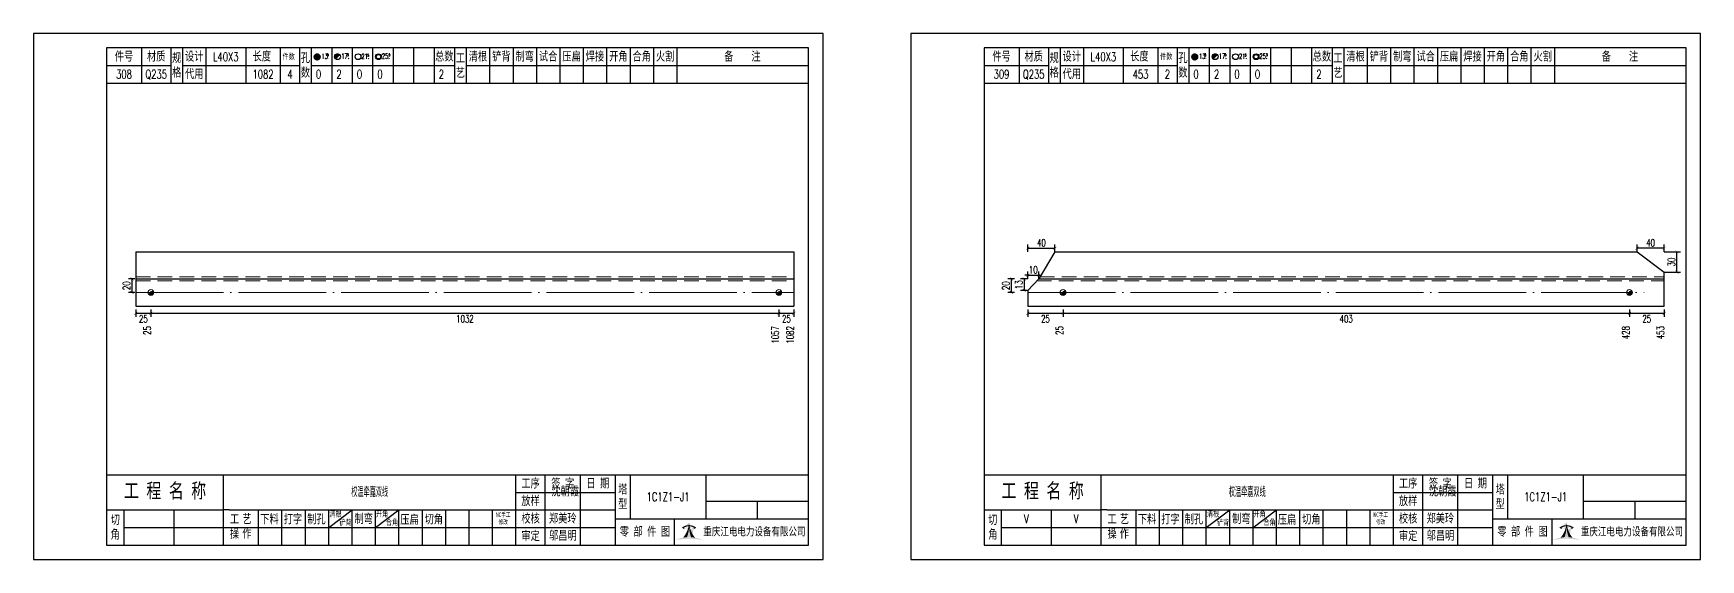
# Model space of a CAD drawing. Header units: millimetres. Extents: x -524 to 9570, y -2481 to 180.
# Drawn here: x 2700 to 3270, y -1200 to -1020 of the extents above; entities that cross this region are included whole.
import ezdxf
from ezdxf.enums import TextEntityAlignment as Align

# ---------------------------------------------------------------- set-up
doc = ezdxf.new("R2010")
doc.units = ezdxf.units.MM
doc.header["$LTSCALE"] = 20
doc.header["$PDMODE"] = 1
doc.linetypes.add('DASHDOT2X', pattern=[1.75, 1.5, -0.125, 0, -0.125])
doc.linetypes.add('HIDDEN', pattern=[0.375, 0.25, -0.125])
for name, color, linetype, lineweight in [('1', 7, 'Continuous', 25), ('11', 1, 'Continuous', 13), ('2', 1, 'HIDDEN', 13), ('5', 7, 'Continuous', 13), ('7', 3, 'DASHDOT2X', 13)]:
    doc.layers.add(name, color=color, linetype=linetype, lineweight=lineweight)
doc.styles.get("Standard").update_dxf_attribs({"font": 'simplex', "width": 0.7, "bigfont": 'gbhzfs.shx'})
doc.styles.add('SYMBOL_TXT', font='txt.shx', dxfattribs={"width": 0.6})
doc.styles.add('TITLE_TXT', font='simplex.shx', dxfattribs={"width": 0.75, "height": 2.5, "bigfont": 'gbhzfs.shx'})
doc.dimstyles.new('dimStyle4', dxfattribs={"dimtxt": 2.5, "dimasz": 1, "dimexe": 1.25, "dimexo": 0, "dimgap": 0.63, "dimtad": 2, "dimzin": 0, "dimdsep": 46, "dimtxsty": 'standard', "dimblk": 'ARCHTICK', "dimblk1": 'ARCHTICK', "dimblk2": 'ARCHTICK', "dimcen": 0.09, "dimadec": 0, "dimazin": 0, "dimtfac": 1, "dimtdec": 1, "dimtix": 1, "dimtmove": 2, "dimatfit": 3, "dimfxl": 0, "dimtolj": 1, "dimtzin": 0, "dimarcsym": 0})
doc.dimstyles.get("Standard").update_dxf_attribs({"dimtxt": 2.5, "dimasz": 1, "dimexe": 1.25, "dimexo": 0, "dimgap": 0.63, "dimtad": 1, "dimzin": 0, "dimdsep": 46, "dimtxsty": 'standard', "dimblk": 'ARCHTICK', "dimblk1": 'ARCHTICK', "dimblk2": 'ARCHTICK', "dimcen": 0.09, "dimadec": 0, "dimazin": 0, "dimtfac": 1, "dimtdec": 1, "dimtix": 1, "dimtmove": 2, "dimatfit": 3, "dimfxl": 0, "dimtolj": 1, "dimtzin": 0, "dimarcsym": 0})
pattern_1 = [(0, (-3, 0), (0, 0.0125), [])]

# ---------------------------------------------------------------- blocks, each defined once
blk = doc.blocks.new('M12_HOLE')
h = blk.add_hatch()
h.set_pattern_fill('LINE', scale=0.1, style=0)
h.set_pattern_definition(pattern_1)
h.paths.add_polyline_path([(-5, 0, 1), (-1, 0, 1)])
at = {"color": 7}
blk.add_circle((-3, 0), 2, dxfattribs=at)
at = {"color": 7, "attachment_point": 1, "style": 'SYMBOL_TXT'}
for s, insert, char_height, width in [('13\\f??|b0|i0|c0|p54;.', (-0.1170648347537053, 2.110404609075999), 3.5, 5.707453662650948), ('5', (3.739322910876695, 2.264550918150206), 1.8, 2.930899999712656)]:
    blk.add_mtext(s, dxfattribs=dict(at, insert=insert, char_height=char_height, width=width))
blk = doc.blocks.new('M16_HOLE')
h = blk.add_hatch()
h.set_pattern_fill('LINE', scale=0.1, style=0)
h.set_pattern_definition(pattern_1)
h.paths.add_polyline_path([(-1.585786437626905, 1.414213562373095, 0.668178637919299), (-5, 0, 0.198912367379658), (-4.414213562373095, -1.414213562373095)])
at = {"color": 7}
blk.add_circle((-3, 0), 2, dxfattribs=at)
at = {"color": 7, "attachment_point": 1, "style": 'SYMBOL_TXT'}
for s, insert, char_height, width in [('17.', (-0.443935574240129, 2.13042063441452), 3.5, 6.3164), ('5', (3.564570640825252, 2.25180437378188), 1.8, 1.822)]:
    blk.add_mtext(s, dxfattribs=dict(at, insert=insert, char_height=char_height, width=width))
blk = doc.blocks.new('M20_HOLE')
at = {"color": 7}
blk.add_circle((-3, 0), 2, dxfattribs=at)
at = {"color": 7, "attachment_point": 1, "style": 'SYMBOL_TXT'}
for s, insert, char_height, width in [('21.', (-0.6868754558352066, 2.009036737063269), 3.5, 6.0735), ('5', (3.321630759230175, 2.009036737063269), 1.8, 1.4576)]:
    blk.add_mtext(s, dxfattribs=dict(at, insert=insert, char_height=char_height, width=width))
blk = doc.blocks.new('M24_HOLE')
at = {"color": 7}
for radius in [2, 1.5]:
    blk.add_circle((-3, 0), radius, dxfattribs=at)
at = {"color": 7, "attachment_point": 1, "style": 'SYMBOL_TXT'}
for s, insert, char_height, width in [('25.', (-0.6868754558352066, 2.13042063441452), 3.5, 2.4294), ('5', (3.928980201610216, 2.25180437378188), 1.8, 1.9435)]:
    blk.add_mtext(s, dxfattribs=dict(at, insert=insert, char_height=char_height, width=width))
blk = doc.blocks.new('A$C1E394B87')
for p, q in [((270, 180), (0, 180)), ((0, 180), (0, 0)), ((270, 0), (270, 180)), ((0, 0), (270, 0))]:
    blk.add_line(p, q)
blk = doc.blocks.new('JgCard')
h = blk.add_hatch(color=256)
edge = h.paths.add_edge_path()
edge.add_arc((223.8016524729837, -21.84717885384339), 29.00860721842082, 79.81716678233735, 89.27812697573944)
edge.add_arc((224.5325955616654, -21.84717885384339), 29.00860721842082, 90.72187302426055, 100.1828332176626)
edge.add_arc((224.0279874541857, -3.830853464385541), 11.50536553551401, 89.30709440376557, 113.6959925615352, ccw=False)
edge.add_arc((224.3062605804644, -3.830853464385541), 11.50536553551401, 66.30400743846491, 90.69290559623443, ccw=False)
edge = h.paths.add_edge_path()
edge.add_arc((233.0302112674253, 13.18449056462987), 8.873034629199061, 191.5208225546964, 219.6965150385776)
edge.add_arc((215.3040367672247, 13.18449056462987), 8.873034629199061, 320.3034849614224, 348.4791774453036)
edge.add_arc((214.0326012329333, 11.43447699248611), 10.13453382683302, 338.1301204334909, 359.9154198731663)
edge.add_arc((234.3016468017167, 11.43447699248611), 10.13453382683302, 180.0845801266699, 201.8698795665091)
edge.add_line((225.937925765641, 10.90576856469295), (225.6552856147136, 10.35609493506945))
edge.add_arc((224.1679533083088, 7.853493107532699), 3.957321353349253, 91.41975307934291, 127.4827228769255)
edge.add_arc((215.3040367672247, 13.18449056462987), 8.873034629199061, 351.0860103832611, 357.2867084751834)
edge.add_line((222.396322269009, 10.90576856469295), (222.6789624199364, 10.35609493506945))
edge.add_line((222.6789624199364, 10.35609493506945), (221.7697188924139, 10.86032854938844))
edge.add_line((225.6552856147136, 10.35609493506945), (226.5654915637542, 10.86086227359522))
edge.add_arc((224.2330238305049, 7.883670059543192), 3.536460377387214, 93.80567765797379, 121.2894356209631)
edge.add_arc((224.1012242041452, 7.883670059543192), 3.536460377387214, 58.7105643790368, 86.1943223420262)
edge.add_arc((224.1679533083088, 7.853493107532699), 3.957321353349253, 52.53023982105776, 88.60436076552203)
edge.add_arc((233.0302112674253, 13.18449056462987), 8.873034629199061, 182.7132915248167, 188.9137221835162)
edge.add_line((224.1671240173246, 11.44943760304955), (224.1671240173246, 11.41951638194644))
blk.add_hatch(color=256).paths.add_polyline_path([(224.1671240173246, 11.41951638190653, 0.09534363958971465), (224.8964730213393, 7.65936347788454, -0.02857973389665951), (226.2029576453306, 7.517096850535836, -0.1235627947319866), (224.3359488967444, 11.41233217421416, -0.1204986991669159), (225.937925765641, 10.90576856469295), (225.6552856147136, 10.35609493506945), (226.5654915637542, 10.86086227359522, 0.5402417223769541), (226.575360567148, 10.99431825130466, 0.158715983985349), (224.2643381876442, 11.80964050730302, -0.02706108524003999), (224.1671240173246, 12.76445731824299, -0.02706225299216489), (224.0699034296731, 11.80959959181416, 0.1586661026302013), (221.7598355252794, 10.99377351487396, 0.5401762534625951), (221.7697205382283, 10.86032763670437, -5.881062471050359e-06), (221.7697188924139, 10.86032854938844), (222.6789624199364, 10.35609493506945), (222.396322269009, 10.90576856469295, -0.1204986991669226), (223.9982991379056, 11.41233217421416, -0.1235627947319868), (222.1312903893195, 7.517096850535836, -0.0285797338966575), (223.4377750133108, 7.65936347788454, 0.09534363958971454)])
for p, q in [((265, 175), (25, 175)), ((25, 175), (25, 5)), ((37, 175), (37, 163)), ((47, 175), (47, 163)), ((51, 175), (51, 163)), ((59, 175), (59, 163)), ((72.61005959575064, 175), (72.61005959575061, 163)), ((84.43573710762382, 175), (84.43573710762382, 163)), ((91, 175), (91, 163)), ((95, 175), (95, 163)), ((102, 175), (102, 163)), ((109, 175), (109, 163)), ((116, 175), (116, 163)), ((123, 175), (123, 163)), ((130, 175), (130, 163)), ((137, 175), (137, 163)), ((144, 175), (144, 163)), ((148, 175), (148, 163)), ((156, 175), (156, 163)), ((164, 175), (164, 163)), ((172, 175), (172, 163)), ((180, 175), (180, 163)), ((188, 175), (188, 163)), ((196, 175), (196, 163)), ((204, 175), (204, 163)), ((212, 175), (212, 163)), ((220, 175), (220, 163)), ((265, 5), (265, 175)), ((25, 169), (47, 169)), ((51, 168.9999999999999), (91, 168.9999999999999)), ((95, 168.9999999999999), (144, 168.9999999999999)), ((148, 169), (265, 169)), ((25, 163), (265, 163)), ((25, 29), (265, 29)), ((65, 17), (65, 29)), ((165, 5), (165, 29)), ((175, 5), (175, 29)), ((187, 5), (187, 29)), ((199, 5), (199, 29)), ((204, 29), (204, 14)), ((230, 14), (230, 29)), ((165, 23), (199, 23)), ((230, 20), (265, 20)), ((247.5, 20), (247.5, 14)), ((25, 17), (65, 17)), ((31, 5), (31, 17)), ((48, 17), (48, 5)), ((65, 5), (65, 17)), ((67, 17), (65, 17)), ((67, 17), (165, 17)), ((77, 5), (77, 17)), ((85, 5), (85, 17)), ((93, 5), (93, 17)), ((101, 5), (101, 17)), ((101, 11), (109, 17)), ((109, 5), (109, 17)), ((117, 5), (117, 17)), ((117, 11), (125, 17)), ((125, 5), (125, 17)), ((133, 5), (133, 17)), ((141, 5), (141, 17)), ((149, 5), (149, 17)), ((157, 5), (157, 17)), ((165, 17), (199, 17)), ((199, 14), (265, 14)), ((219.0802760739607, 14), (219.0802760739607, 5)), ((31, 11), (65, 11)), ((65, 11), (165, 11)), ((165, 11), (199, 11)), ((25, 5), (265, 5))]:
    blk.add_line(p, q)
blk.add_lwpolyline([(96.0334779468642, 171.9855941999696, -1), (98.0334779468642, 171.9855941999696, -1)], format="xyb", close=True)
for p in [(65.8050297978753, 166), (145, 96)]:
    blk.add_point(p)
blk.add_blockref('A$C1E394B87', (0, 0))
at = {"xscale": 0.5, "yscale": 0.5, "zscale": 0.5}
for name, p in [('M12_HOLE', (98.5334779468642, 171.9855941999696)), ('M16_HOLE', (105.5, 171.9999999999999)), ('M20_HOLE', (112.5, 171.9999999999999)), ('M24_HOLE', (119.5, 171.9999999999999))]:
    blk.add_blockref(name, p, dxfattribs=at)
at = {"attachment_point": 5, "style": 'TITLE_TXT'}
for s, insert, char_height, width in [('{\\fSimHei|b0|i0|c134|p2;件号}', (31, 172), 3, 15), ('{\\fSimHei|b0|i0|c134|p2;材质}', (42, 172), 3, 8), ('{\\fSimHei|b0|i0|c134|p2;规格}', (49, 169), 3, 4), ('{\\fSimHei|b0|i0|c134|p2;设计}', (55, 171.9999999999999), 3, 8.000000000000014), ('{\\fSimHei|b0|i0|c134|p2;长度}', (78.11684221050325, 172.0531705390044), 3, 8), ('{\\fSimHei|b0|i0|c134|p2;件数}', (87.3041250533895, 171.9999999999999), 2, 8.8244), ('{\\fSimHei|b0|i0|c134|p2;孔数}', (93, 169), 3, 4), ('{\\fSimHei|b0|i0|c134|p2;总数}', (140.5, 171.9999999999999), 3, 7), ('{\\fSimHei|b0|i0|c134|p2;工\\P艺}', (146, 169), 3, 4), ('{\\fSimHei|b0|i0|c134|p2;清根}', (152, 172), 3, 8), ('{\\fSimHei|b0|i0|c134|p2;铲背}', (160, 172), 3, 8), ('{\\fSimHei|b0|i0|c134|p2;制弯}', (168, 172), 3, 8.000000000000028), ('{\\fSimHei|b0|i0|c134|p2;试合}', (176, 172), 3, 8), ('{\\fSimHei|b0|i0|c134|p2;压扁}', (184, 172), 3, 8), ('{\\fSimHei|b0|i0|c134|p2;焊接}', (192, 172), 3, 8), ('{\\fSimHei|b0|i0|c134|p2;开角}', (200, 172), 3, 8.000000000000057), ('{\\fSimHei|b0|i0|c134|p2;合角}', (208, 172), 3, 8), ('{\\fSimHei|b0|i0|c134|p2;火割}', (216, 172), 3, 8), ('{\\fSimHei|b0|i0|c134|p2;备    注}', (242.3967818627186, 171.9765054582008), 3, 22), ('{\\fSimHei|b0|i0|c134|p2;代用}', (55, 166), 3, 8), ('{\\fSimHei|b0|i0|c134|p2;工 程 名 称}', (45.04268864723963, 23.33842704880232), 5, 47.33333333333334), ('{\\fSimHei|b0|i0|c134|p2;工序}', (170, 26), 3, 10), ('{\\fSimHei|b0|i0|c134|p2;签 字}', (181, 26), 3, 12), ('{\\fSimHei|b0|i0|c134|p2;^I沈朝霞}', (181.0520504248258, 23.27747906449889), 3, 12), ('{\\fSimHei|b0|i0|c134|p2;日 期}', (193, 26), 3, 12), ('{\\fSimHei|b0|i0|c134|p2;塔\\P型}', (201.5, 21.5), 3, 5.000000000000028), ('{\\fSimHei|b0|i0|c134|p2;放样}', (170, 20), 3, 10), ('{\\fSimHei|b0|i0|c134|p2;切\\P角}', (28, 11), 3, 6.000000000000004), ('{\\fSimHei|b0|i0|c134|p2;工\\P操}', (68.78408056366106, 11.29930144135182), 3, 6.000000000000004), ('{\\fSimHei|b0|i0|c134|p2;艺\\P作}', (73.01340619218274, 11.29930144135182), 3, 6.000000000000004), ('{\\fSimHei|b0|i0|c134|p2;下料}', (80.74376492044746, 13.75191016783555), 3, 8), ('{\\fSimHei|b0|i0|c134|p2;打字}', (88.74376492044746, 13.75191016783555), 3, 8), ('{\\fSimHei|b0|i0|c134|p2;制孔}', (96.74376492044746, 13.75191016783555), 3, 8.000000000000028), ('{\\fSimHei|b0|i0|c134|p2;清根}', (103.3080888185272, 15.56254542211099), 2, 8), ('{\\fSimHei|b0|i0|c134|p2;铲背}', (106.6982872637203, 12.58010217278223), 2, 8), ('{\\fSimHei|b0|i0|c134|p2;制弯}', (112.9524832210667, 13.86807755023182), 3, 8.000000000000028), ('{\\fSimHei|b0|i0|c134|p2;开角}', (119.2123351337376, 15.54156681030855), 2, 8.000000000000057), ('{\\fSimHei|b0|i0|c134|p2;合角}', (122.601153766583, 12.67610618408509), 2, 8), ('{\\fSimHei|b0|i0|c134|p2;压扁}', (128.5896913500159, 13.56672241423536), 3, 8), ('{\\fSimHei|b0|i0|c134|p2;切角}', (136.8970089545677, 13.6938446517654), 3, 8), ('{\\fSimHei|b0|i0|c134|p2;NC手工修改}', (160.6311373906198, 14.05820252967675), 1.5, 6.204069777279955), ('{\\fSimHei|b0|i0|c134|p2;校核}', (170, 14), 3, 10.00000000000003), ('{\\fSimHei|b0|i0|c134|p2;郑美玲}', (181, 14), 3, 12), ('{\\fSimHei|b0|i0|c134|p2;零 部 件 图}', (209.0827348158753, 9.5), 3, 30.76131175444226), ('{\\fSimHei|b0|i0|c134|p2;重庆江电电力设备有限公司}', (246.5086378857131, 9.475432444103376), 2.772000000000001, 63.29400000000002), ('{\\fSimHei|b0|i0|c134|p2;审定}', (170, 8), 3, 10), ('{\\fSimHei|b0|i0|c134|p2;邬昌明}', (181.0428184060297, 8.12303372435349), 3, 12)]:
    blk.add_mtext(s, dxfattribs=dict(at, insert=insert, char_height=char_height, width=width))
blk = doc.blocks.new('M16')
for p, q in [((-0.7071067811865476, -0.7071067811865476), (0.7071067811865475, 0.7071067811865475)), ((-0.4, 4.898425415289509e-17), (0.4, 0)), ((2.449212707644755e-17, 0.4), (0, -0.4))]:
    blk.add_line(p, q)
blk.add_circle((0, 0), 1)
for centre, radius, end in [((0, 0), 0.8, 45.00000000000001), ((0, 0), 0.6, 45.00000000000001), ((0, 0), 0.4, 45.00000000000001), ((-5.551115123125783e-17, -5.551115123125783e-17), 0.2, 45)]:
    blk.add_arc(centre, radius, 225, end)
blk = doc.blocks.new('_ArchTick')
at = {"color": 0, "linetype": 'ByBlock', "const_width": 0.15}
blk.add_lwpolyline([(-0.5, -0.5), (0.5, 0.5)], dxfattribs=at)
blk = doc.blocks.new('*D723')
at = {"layer": '11', "color": 0, "lineweight": -2}
for p, q in [((2734.999996296785, -1114.500012380202), (2734.999996296785, -1117.000012380202)), ((2734.999996296785, -1115.750012380202), (2740.200897178544, -1115.750012380202)), ((2740.200897178544, -1114.500012380202), (2740.200897178544, -1117.000012380202))]:
    blk.add_line(p, q, dxfattribs=at)
at = {"layer": 'Defpoints', "color": 0}
for p in [(2734.999996296785, -1114.500012380202), (2740.200897178544, -1114.500012380202), (2740.200897178544, -1115.750012380202)]:
    blk.add_point(p, dxfattribs=at)
at = {"layer": '11', "color": 0, "lineweight": -2, "rotation": 180}
blk.add_blockref('_ArchTick', (2734.999996296785, -1115.750012380202), dxfattribs=at)
at = {"layer": '11', "color": 0, "lineweight": -2}
blk.add_blockref('_ArchTick', (2740.200897178544, -1115.750012380202), dxfattribs=at)
at = {"layer": '11', "color": 0, "insert": (2737.600446737664, -1117.630012380202), "char_height": 2.5, "attachment_point": 5}
blk.add_mtext('\\A1;25', dxfattribs=at)
blk = doc.blocks.new('*D724')
at = {"layer": '11', "color": 0, "lineweight": -2}
for p, q in [((2740.200897178544, -1114.500012380202), (2740.200897178544, -1117.000012380202)), ((2740.200897178544, -1115.750012380202), (2954.894085577547, -1115.750012380202)), ((2954.894085577547, -1114.500012380202), (2954.894085577547, -1117.000012380202))]:
    blk.add_line(p, q, dxfattribs=at)
at = {"layer": 'Defpoints', "color": 0}
for p in [(2740.200897178544, -1114.500012380202), (2954.894085577547, -1114.500012380202), (2954.894085577547, -1115.750012380202)]:
    blk.add_point(p, dxfattribs=at)
at = {"layer": '11', "color": 0, "lineweight": -2, "rotation": 180}
blk.add_blockref('_ArchTick', (2740.200897178544, -1115.750012380202), dxfattribs=at)
at = {"layer": '11', "color": 0, "lineweight": -2}
blk.add_blockref('_ArchTick', (2954.894085577547, -1115.750012380202), dxfattribs=at)
at = {"layer": '11', "color": 0, "insert": (2847.547491378045, -1117.630012380202), "char_height": 2.5, "attachment_point": 5}
blk.add_mtext('\\A1;1032', dxfattribs=at)
blk = doc.blocks.new('*D725')
at = {"layer": '11', "color": 0, "lineweight": -2}
for p, q in [((2954.894085577547, -1114.500012380202), (2954.894085577547, -1117.000012380202)), ((2954.894085577547, -1115.750012380202), (2959.999996296785, -1115.750012380202)), ((2959.999996296785, -1114.500012380202), (2959.999996296785, -1117.000012380202))]:
    blk.add_line(p, q, dxfattribs=at)
at = {"layer": 'Defpoints', "color": 0}
for p in [(2954.894085577547, -1114.500012380202), (2959.999996296785, -1114.500012380202), (2959.999996296785, -1115.750012380202)]:
    blk.add_point(p, dxfattribs=at)
at = {"layer": '11', "color": 0, "lineweight": -2, "rotation": 180}
blk.add_blockref('_ArchTick', (2954.894085577547, -1115.750012380202), dxfattribs=at)
at = {"layer": '11', "color": 0, "lineweight": -2}
blk.add_blockref('_ArchTick', (2959.999996296785, -1115.750012380202), dxfattribs=at)
at = {"layer": '11', "color": 0, "insert": (2957.447040937166, -1117.630012380202), "char_height": 2.5, "attachment_point": 5}
blk.add_mtext('\\A1;25', dxfattribs=at)
blk = doc.blocks.new('*D727')
at = {"layer": '11', "color": 0, "lineweight": -2}
for p, q in [((3039.999996296785, -1114.500012380202), (3039.999996296785, -1117.000012380202)), ((3039.999996296785, -1115.750012380202), (3052.01251083651, -1115.750012380202)), ((3052.01251083651, -1114.500012380202), (3052.01251083651, -1117.000012380202))]:
    blk.add_line(p, q, dxfattribs=at)
at = {"layer": 'Defpoints', "color": 0}
for p in [(3039.999996296785, -1114.500012380202), (3052.01251083651, -1114.500012380202), (3052.01251083651, -1115.750012380202)]:
    blk.add_point(p, dxfattribs=at)
at = {"layer": '11', "color": 0, "lineweight": -2, "rotation": 180}
blk.add_blockref('_ArchTick', (3039.999996296785, -1115.750012380202), dxfattribs=at)
at = {"layer": '11', "color": 0, "lineweight": -2}
blk.add_blockref('_ArchTick', (3052.01251083651, -1115.750012380202), dxfattribs=at)
at = {"layer": '11', "color": 0, "insert": (3046.006253566648, -1117.630012380202), "char_height": 2.5, "attachment_point": 5}
blk.add_mtext('\\A1;25', dxfattribs=at)
blk = doc.blocks.new('*D728')
at = {"layer": '11', "color": 0, "lineweight": -2}
for p, q in [((3052.01251083651, -1114.500012380202), (3052.01251083651, -1117.000012380202)), ((3052.01251083651, -1115.750012380202), (3245.654245216854, -1115.750012380202)), ((3245.654245216854, -1114.500012380202), (3245.654245216854, -1117.000012380202))]:
    blk.add_line(p, q, dxfattribs=at)
at = {"layer": 'Defpoints', "color": 0}
for p in [(3052.01251083651, -1114.500012380202), (3245.654245216854, -1114.500012380202), (3245.654245216854, -1115.750012380202)]:
    blk.add_point(p, dxfattribs=at)
at = {"layer": '11', "color": 0, "lineweight": -2, "rotation": 180}
blk.add_blockref('_ArchTick', (3052.01251083651, -1115.750012380202), dxfattribs=at)
at = {"layer": '11', "color": 0, "lineweight": -2}
blk.add_blockref('_ArchTick', (3245.654245216854, -1115.750012380202), dxfattribs=at)
at = {"layer": '11', "color": 0, "insert": (3148.833378026682, -1117.630012380202), "char_height": 2.5, "attachment_point": 5}
blk.add_mtext('\\A1;403', dxfattribs=at)
blk = doc.blocks.new('*D729')
at = {"layer": '11', "color": 0, "lineweight": -2}
for p, q in [((3245.654245216854, -1114.500012380202), (3245.654245216854, -1117.000012380202)), ((3245.654245216854, -1115.750012380202), (3257.499996296785, -1115.750012380202)), ((3257.499996296785, -1114.500012380202), (3257.499996296785, -1117.000012380202))]:
    blk.add_line(p, q, dxfattribs=at)
at = {"layer": 'Defpoints', "color": 0}
for p in [(3245.654245216854, -1114.500012380202), (3257.499996296785, -1114.500012380202), (3257.499996296785, -1115.750012380202)]:
    blk.add_point(p, dxfattribs=at)
at = {"layer": '11', "color": 0, "lineweight": -2, "rotation": 180}
blk.add_blockref('_ArchTick', (3245.654245216854, -1115.750012380202), dxfattribs=at)
at = {"layer": '11', "color": 0, "lineweight": -2}
blk.add_blockref('_ArchTick', (3257.499996296785, -1115.750012380202), dxfattribs=at)
at = {"layer": '11', "color": 0, "insert": (3251.57712075682, -1117.630012380202), "char_height": 2.5, "attachment_point": 5}
blk.add_mtext('\\A1;25', dxfattribs=at)
blk = doc.blocks.new('*D731')
at = {"layer": '11', "color": 0, "lineweight": -2}
for p, q in [((3039.999996296785, -1102.750012380202), (3038.999996296785, -1102.750012380202)), ((3039.999996296785, -1104.000012380202), (3039.999996296785, -1101.500012380202)), ((3039.999996296785, -1102.750012380202), (3043.699996296786, -1102.750012380202)), ((3043.699996296786, -1104.000012380202), (3043.699996296786, -1101.500012380202)), ((3043.699996296786, -1102.750012380202), (3044.699996296786, -1102.750012380202))]:
    blk.add_line(p, q, dxfattribs=at)
at = {"layer": 'Defpoints', "color": 0}
for p in [(3039.999996296785, -1104.000012380202), (3043.699996296786, -1102.750012380202), (3043.699996296786, -1104.000012380202)]:
    blk.add_point(p, dxfattribs=at)
at = {"layer": '11', "color": 0, "lineweight": -2}
blk.add_blockref('_ArchTick', (3039.999996296785, -1102.750012380202), dxfattribs=at)
at = {"layer": '11', "color": 0, "lineweight": -2, "rotation": 180}
blk.add_blockref('_ArchTick', (3043.699996296786, -1102.750012380202), dxfattribs=at)
at = {"layer": '11', "color": 0, "insert": (3041.849996296785, -1100.870012380202), "char_height": 2.5, "attachment_point": 5}
blk.add_mtext('\\A1;10', dxfattribs=at)
blk = doc.blocks.new('*D732')
at = {"layer": '11', "color": 0, "lineweight": -2}
for p, q in [((3039.999996296785, -1104.000012380202), (3037.499996296785, -1104.000012380202)), ((3038.749996296785, -1104.000012380202), (3038.749996296785, -1107.931262380202)), ((3039.999996296785, -1107.931262380202), (3037.499996296785, -1107.931262380202))]:
    blk.add_line(p, q, dxfattribs=at)
at = {"layer": 'Defpoints', "color": 0}
for p in [(3039.999996296785, -1104.000012380202), (3038.749996296785, -1107.931262380202), (3039.999996296785, -1107.931262380202)]:
    blk.add_point(p, dxfattribs=at)
at = {"layer": '11', "color": 0, "lineweight": -2}
for p, rotation in [((3038.749996296785, -1104.000012380202), 90), ((3038.749996296785, -1107.931262380202), 270)]:
    blk.add_blockref('_ArchTick', p, dxfattribs=dict(at, rotation=rotation))
at = {"layer": '11', "color": 0, "insert": (3036.869996296785, -1105.965637380202), "char_height": 2.5, "attachment_point": 5, "rotation": 90}
blk.add_mtext('\\A1;13', dxfattribs=at)
blk = doc.blocks.new('*D734')
at = {"layer": '11', "color": 0, "lineweight": -2}
for p, q in [((3248.249996296785, -1094.750012380202), (3248.249996296785, -1092.250012380202)), ((3257.499996296785, -1093.500012380202), (3248.249996296785, -1093.500012380202)), ((3257.499996296785, -1094.750012380202), (3257.499996296785, -1092.250012380202))]:
    blk.add_line(p, q, dxfattribs=at)
at = {"layer": 'Defpoints', "color": 0}
for p in [(3248.249996296785, -1093.500012380202), (3248.249996296785, -1094.750012380202), (3257.499996296785, -1094.750012380202)]:
    blk.add_point(p, dxfattribs=at)
at = {"layer": '11', "color": 0, "lineweight": -2, "rotation": 180}
blk.add_blockref('_ArchTick', (3248.249996296785, -1093.500012380202), dxfattribs=at)
at = {"layer": '11', "color": 0, "lineweight": -2}
blk.add_blockref('_ArchTick', (3257.499996296785, -1093.500012380202), dxfattribs=at)
at = {"layer": '11', "color": 0, "insert": (3252.874996296785, -1091.620012380202), "char_height": 2.5, "attachment_point": 5}
blk.add_mtext('\\A1;40', dxfattribs=at)

msp = doc.modelspace()

# ---------------------------------------------------------------- linework, layer by layer
at = {"layer": '1'}
for p, q in [((2734.999996296785, -1094.750012380202), (2734.999996296785, -1113.250012380202)), ((2734.999996296785, -1094.750012380202), (2959.999996296785, -1094.750012380202)), ((2959.999996296785, -1094.750012380202), (2959.999996296785, -1113.250012380202)), ((3049.249996296785, -1094.750012380202), (3043.699996296786, -1104.000012380202)), ((3049.249996296785, -1094.750012380202), (3248.249996296785, -1094.750012380202)), ((3248.249996296785, -1094.750012380202), (3257.499996296785, -1101.687512380202)), ((2734.999996296785, -1104.000012380202), (2959.999996296785, -1104.000012380202)), ((3043.699996296786, -1104.000012380202), (3039.999996296785, -1107.931262380202)), ((3043.699996296786, -1104.000012380202), (3257.499996296785, -1104.000012380202)), ((3257.499996296785, -1104.000012380202), (3257.499996296785, -1101.687512380202)), ((3257.499996296785, -1113.250012380202), (3257.499996296785, -1104.000012380202)), ((3039.999996296785, -1107.931262380202), (3039.999996296785, -1113.250012380202)), ((2734.999996296785, -1113.250012380202), (2959.999996296785, -1113.250012380202)), ((3039.999996296785, -1113.250012380202), (3257.499996296785, -1113.250012380202))]:
    msp.add_line(p, q, dxfattribs=at)
at = {"layer": '2'}
for p, q in [((2734.999996296785, -1103.306262380202), (2959.999996296785, -1103.306262380202)), ((2734.999996296785, -1104.693762380202), (2959.999996296785, -1104.693762380202)), ((3043.047055120314, -1104.693762380202), (3257.499996296785, -1104.693762380202)), ((3044.116246296784, -1103.306262380202), (3257.499996296785, -1103.306262380202))]:
    msp.add_line(p, q, dxfattribs=at)
at = {"layer": '7'}
for p, q in [((2734.999996296785, -1108.625012380202), (2959.894085577547, -1108.625012380202)), ((3039.999996296785, -1108.625012380202), (3250.654245216854, -1108.625012380202))]:
    msp.add_line(p, q, dxfattribs=at)

# ---------------------------------------------------------------- block references
at = {"layer": '1'}
for p in [(2699.999996296785, -1200.000012380202), (2999.999996296785, -1200.000012380202)]:
    msp.add_blockref('JgCard', p, dxfattribs=at)
at = {"layer": '5'}
for p in [(2740.200897178544, -1108.625012380202), (2954.894085577547, -1108.625012380202), (3052.01251083651, -1108.625012380202), (3245.654245216854, -1108.625012380202)]:
    msp.add_blockref('M16', p, dxfattribs=at)

# ---------------------------------------------------------------- texts
at = {"layer": '1', "width": 0.7}
for s, p in [('L40X3', (2765.805026094662, -1028.000012380202)), ('L40X3', (3065.805026094662, -1028.000012380202)), ('308', (2730.999996296785, -1034.000012380202)), ('Q235', (2741.999996296785, -1034.000012380202)), ('1082', (2778.522894648471, -1034.000012380202)), ('4', (2787.717864850598, -1034.000012380202)), ('0', (2797.499996296785, -1034.000012380202)), ('2', (2804.499996296785, -1034.000012380202)), ('0', (2811.499996296785, -1034.000012380202)), ('0', (2818.499996296785, -1034.000012380202)), ('2', (2839.499996296785, -1034.000012380202)), ('309', (3030.999996296785, -1034.000012380202)), ('Q235', (3041.999996296785, -1034.000012380202)), ('453', (3078.522894648471, -1034.000012380202)), ('2', (3087.717864850598, -1034.000012380202)), ('0', (3097.499996296785, -1034.000012380202)), ('2', (3104.499996296785, -1034.000012380202)), ('0', (3111.499996296785, -1034.000012380202)), ('0', (3118.499996296785, -1034.000012380202)), ('2', (3139.499996296785, -1034.000012380202)), ('权温牵嘉双线', (2814.999996296785, -1177.000012380202)), ('1C1Z1-J1', (2916.999996296785, -1178.500012380202)), ('权温牵嘉双线', (3114.999996296785, -1177.000012380202)), ('1C1Z1-J1', (3216.999996296785, -1178.500012380202)), ('V', (3039.499996296785, -1186.000012380202)), ('V', (3056.499996296785, -1186.000012380202))]:
    msp.add_text(s, height=3, dxfattribs=at).set_placement(p, align=Align.MIDDLE_CENTER)
for s, p in [('25', (2740.200897178544, -1120.125012380202)), ('1057', (2954.894085577547, -1120.125012380202)), ('1082', (2959.999996296785, -1120.125012380202)), ('25', (3052.01251083651, -1120.125012380202)), ('428', (3245.654245216854, -1120.125012380202)), ('453', (3257.499996296785, -1120.125012380202))]:
    msp.add_text(s, height=2.5, rotation=90, dxfattribs=at).set_placement(p, align=Align.RIGHT)

# ---------------------------------------------------------------- dimensions: what is measured, and where the dimension line sits
at = {"layer": '1'}
for base, p1, p2 in [((2733.749996296785, -1104.000012380202), (2734.749996296785, -1108.625012380202), (2734.749996296785, -1104.000012380202)), ((3034.374996296785, -1104.000012380202), (3035.374996296785, -1108.625012380202), (3035.374996296785, -1104.000012380202))]:
    msp.add_linear_dim(base=base, p1=p1, p2=p2, angle=90, text='20', dimstyle='standard', override={"dimtxt": 2.5}, dxfattribs=at).render()
at = {"layer": '11'}
msp.add_linear_dim(base=(3049.249996296785, -1093.500012380202), p1=(3039.999996296785, -1094.750012380202), p2=(3049.249996296785, -1094.750012380202), text='40', dimstyle='standard', override={"dimtxt": 2.5}, dxfattribs=at).render()
for base, p1, p2, text, dimstyle, picture, middle in [((3248.249996296785, -1093.500012380202), (3257.499996296785, -1094.750012380202), (3248.249996296785, -1094.750012380202), '40', 'standard', '*D734', (3252.874996296785, -1091.620012380202)), ((3043.699996296786, -1102.750012380202), (3039.999996296785, -1104.000012380202), (3043.699996296786, -1104.000012380202), '10', 'standard', '*D731', (3041.849996296785, -1100.870012380202)), ((2740.200897178544, -1115.750012380202), (2734.999996296785, -1114.500012380202), (2740.200897178544, -1114.500012380202), '25', 'dimStyle4', '*D723', (2737.600446737664, -1117.630012380202)), ((2954.894085577547, -1115.750012380202), (2740.200897178544, -1114.500012380202), (2954.894085577547, -1114.500012380202), '1032', 'dimStyle4', '*D724', (2847.547491378045, -1117.630012380202)), ((2959.999996296785, -1115.750012380202), (2954.894085577547, -1114.500012380202), (2959.999996296785, -1114.500012380202), '25', 'dimStyle4', '*D725', (2957.447040937166, -1117.630012380202)), ((3052.01251083651, -1115.750012380202), (3039.999996296785, -1114.500012380202), (3052.01251083651, -1114.500012380202), '25', 'dimStyle4', '*D727', (3046.006253566648, -1117.630012380202)), ((3245.654245216854, -1115.750012380202), (3052.01251083651, -1114.500012380202), (3245.654245216854, -1114.500012380202), '403', 'dimStyle4', '*D728', (3148.833378026682, -1117.630012380202)), ((3257.499996296785, -1115.750012380202), (3245.654245216854, -1114.500012380202), (3257.499996296785, -1114.500012380202), '25', 'dimStyle4', '*D729', (3251.57712075682, -1117.630012380202))]:
    dim = msp.add_linear_dim(base=base, p1=p1, p2=p2, text=text, dimstyle=dimstyle, override={"dimtxt": 2.5}, dxfattribs=at)
    dim.commit()
    dim.dimension.update_dxf_attribs({"geometry": picture, "text_midpoint": middle})
msp.add_linear_dim(base=(3261.874996296785, -1094.750012380202), p1=(3257.499996296785, -1101.687512380202), p2=(3257.499996296785, -1094.750012380202), angle=90, text='30', dimstyle='standard', override={"dimtxt": 2.5}, dxfattribs=at).render()
dim = msp.add_linear_dim(base=(3038.749996296785, -1107.931262380202), p1=(3039.999996296785, -1104.000012380202), p2=(3039.999996296785, -1107.931262380202), angle=90, text='13', dimstyle='standard', override={"dimtxt": 2.5}, dxfattribs=at)
dim.commit()
dim.dimension.update_dxf_attribs({"geometry": '*D732', "text_midpoint": (3036.869996296785, -1105.965637380202)})

doc.saveas('drawing.dxf')
